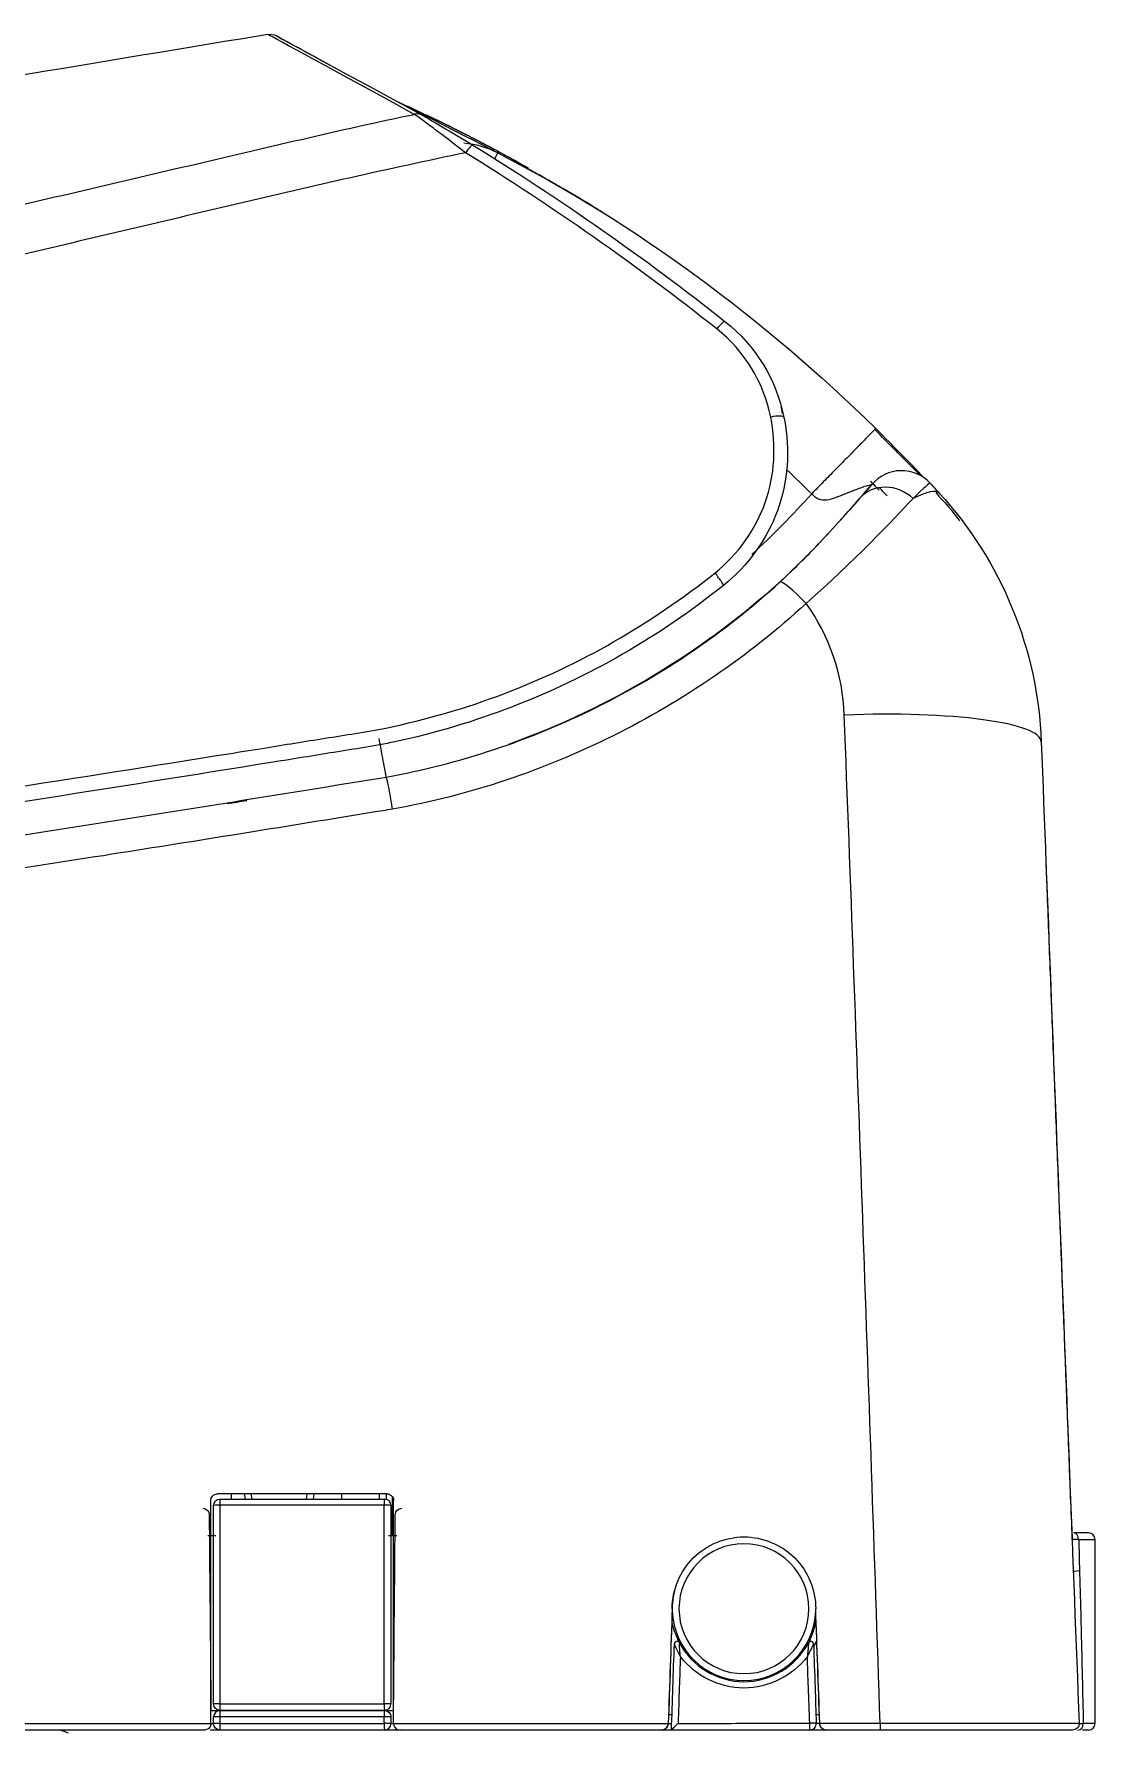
# Model space of a CAD drawing. Header units: millimetres. Extents: x 28 to 2364, y 8 to 1657.
# Drawn here: x 2013.1 to 2094.4, y 463.7 to 593.9 of the extents above; entities that cross this region are included whole.
import ezdxf

# ---------------------------------------------------------------- set-up
doc = ezdxf.new("R2010")
doc.units = ezdxf.units.MM
doc.layers.get('0').update_dxf_attribs({"linetype": 'CONTINUOUS'})

msp = doc.modelspace()

# ---------------------------------------------------------------- linework, layer by layer
for p, q in [((2048.44, 584.32), (2048.67, 584.76)), ((2085.92, 554.13), (2085.91, 554.15)), ((2029.31, 481.6), (2029.24, 482)), ((2029.74, 482), (2029.81, 481.6)), ((2033.99, 481.6), (2034.06, 482)), ((2034.57, 482), (2034.5, 481.6)), ((2039.6, 481.6), (2039.6, 482)), ((2040.1, 482), (2040.1, 481.58)), ((2040.6, 478.8), (2040.6, 481.74)), ((2026.43, 478.8), (2027.06, 478.8)), ((2040.28, 478.8), (2040.91, 478.8)), ((2093.94, 479), (2092.81, 479)), ((2093.19, 478.5), (2094.44, 478.5)), ((2094.44, 464.4), (2094.44, 478.5)), ((2026.67, 465.4), (2027.37, 465.4)), ((2027.17, 465.44), (2027.17, 465.4)), ((2039.97, 465.4), (2040.67, 465.4)), ((2040.17, 465.4), (2040.17, 465.44)), ((2061.75, 465.1), (2062.01, 465.1)), ((2073.05, 465.1), (2073.31, 465.1)), ((2027.37, 463.9), (2026.62, 463.9)), ((2026.67, 464.41), (2026.87, 464.41)), ((2041.17, 463.9), (2039.97, 463.9)), ((2040.47, 464.41), (2040.68, 464.41)), ((2061.72, 464.38), (2061.73, 464.38)), ((2073.34, 464.38), (2073.34, 464.38)), ((2073.84, 463.9), (2073.84, 463.9)), ((2093.94, 463.9), (2093.48, 463.9)), ((2094.44, 464.4), (2093.54, 464.4))]:
    msp.add_line(p, q)
at = {"extrusion": (0, 0, -1)}
msp.add_circle((-2067.53, 473.2), 4.98, dxfattribs=at)
for centre, radius, start, end in [((-2031.21, 592.86), 1, 80.626, 118.6364), ((-2031.21, 592.86), 1, 80.626, 118.6364), ((-2026.04, 480.4), 0.5, 90, 179.5), ((-2027.37, 481.1), 0.5, 0, 90), ((-2041.3, 480.4), 0.5, 0.5, 90), ((-2027.37, 465.9), 0.5, 270, 0), ((-2039.97, 464.9), 0.5, 90, 180), ((-2027.37, 464.4), 0.5, 270, 0), ((-2092.72, 464.4), 0.5, 177.7911, 270)]:
    msp.add_arc(centre, radius, start, end, dxfattribs=at)
for centre, radius, start, end in [((2039.97, 481.1), 0.5, 0, 90), ((2093.94, 478.5), 0.5, 0, 90), ((2067.53, 473.2), 5.5, 160.9087, 180), ((2067.53, 473.2), 5.5, 181.9884, 358.0115), ((2027.37, 464.9), 0.5, 90, 180), ((2039.97, 465.9), 0.5, 270, 0), ((2039.97, 464.4), 0.5, 270, 0), ((2093.94, 464.4), 0.5, 270, 0)]:
    msp.add_arc(centre, radius, start, end)
for centre, major_axis, ratio, start_param, end_param in [((2042.46, 586.75), (0.477, 0.879), 0.989612, 6.249764, 6.984389), ((2045.47, 578.53), (-3.24, -6.21), 0.993697, 3.14757, 3.540514), ((2046.22, 584.51), (0.524, 0.852), 0.165076, 6.276899, 7.646214), ((2065.48, 571.05), (0.62, 0.785), 0.174783, 6.274544, 7.690496), ((2069.61, 564.31), (0.981, 0.196), 0.214849, 0, 1.559721), ((2079.61, 557.41), (-2.35, 1.87), 0.999996, 4.56122, 6.247616), ((2078.68, 556.34), (2.26, -1.97), 0.884943, 1.539078, 3.142051), ((2071.42, 548.58), (-11.08, -10.11), 0.147772, 3.139023, 3.6316), ((2072.31, 549.67), (2.03, -2.21), 0.124386, 1.717241, 3.141259), ((2075.33, 539.06), (-14.99, -0.58), 0.175144, 3.141593, 4.712664), ((2027.37, 481.1), (0.5, 0), 0.058091, 1.590859, 3.141593), ((2027.37, 481.1), (0, -0.5), 0.020095, 3.141593, 4.654277), ((2039.97, 481.1), (0, -0.5), 0.018308, 3.141593, 4.652994), ((2039.97, 481.1), (0.5, 0), 0.05937, 0, 1.589073), ((2092.81, 478.5), (0, 0.5), 0.744685, 4.712389, 6.283185), ((2094.77, 476.1), (2, 0.08), 0.044758, 2.430281, 3.141593), ((2067.53, 473.2), (-0.1, 5.5), 0.999444, 4.679013, 4.694162), ((2062.4, 470.5), (0.199, -0.021), 0.999745, 0.590044, 3.21082), ((2072.66, 470.49), (-0.177, 0.093), 0.994992, 3.666408, 6.283185), ((2072.66, 470.5), (0.177, -0.093), 0.999995, 0.520138, 3.141596), ((2027.37, 465.9), (0.5, 0), 0.027987, 1.59261, 3.141593), ((2027.37, 464.9), (0.5, 0), 0.02601, 1.592756, 3.141593), ((2027.37, 465.9), (0, -0.5), 0.02182, 4.684405, 6.283185), ((2027.37, 464.9), (0, 0.5), 0.021966, 0, 1.544789), ((2039.97, 465.9), (0, -0.5), 0.020575, 4.682379, 6.283185), ((2039.97, 465.9), (0.5, 0), 0.030012, 0, 1.591363), ((2039.97, 464.9), (0, 0.5), 0.020754, 0, 1.542715), ((2039.97, 464.9), (0.5, 0), 0.028084, 0, 1.591544), ((2027.37, 464.4), (-0.5, 0), 0.025022, 4.734424, 6.283185), ((2027.37, 464.4), (0, -0.5), 0.02204, 4.68737, 6.283185), ((2039.97, 464.4), (-0.5, 0), 0.02712, 3.141593, 4.733228), ((2039.97, 464.4), (0, -0.5), 0.020845, 4.685272, 6.283185), ((2072.57, 464.4), (0, -0.5), 0.017765, 4.678028, 6.283185), ((2072.57, 464.4), (0.5, 0.017), 0.034958, 6.281542, 7.870526), ((2072.57, 464.4), (0, 0.5), 0.999999, 3.141593, 4.747257), ((2077.98, 464.4), (0, 0.5), 0.017256, 1.535009, 3.141593), ((2093.13, 464.4), (0, 0.5), 0.816913, 3.141593, 4.712389)]:
    msp.add_ellipse(centre, major_axis=major_axis, ratio=ratio, start_param=start_param, end_param=end_param)
for points, degree in [([(2031.04, 593.84), (2019.79, 591.99), (2008.54, 590.11), (1997.3, 588.21)], 3), ([(2031.04, 593.84), (2019.79, 591.99), (2008.54, 590.11), (1997.3, 588.21)], 3), ([(2042.26, 587.72), (2034.82, 591.81), (2031.04, 593.84), (2031.04, 593.84)], 3), ([(2031.69, 593.73), (2031.69, 593.73), (2035.45, 591.69), (2042.97, 587.61)], 3), ([(2033.87, 592.53), (2033.14, 592.93), (2032.42, 593.34), (2031.69, 593.73)], 3), ([(2035.69, 591.53), (2034.47, 592.2), (2033.87, 592.53), (2033.87, 592.53)], 3), ([(2040.96, 588.7), (2046.09, 586.39), (2051.02, 583.6)], 2), ([(2041.65, 588.36), (2042.74, 587.81), (2045.09, 586.62), (2048.67, 584.76)], 3), ([(2043.15, 587.69), (2045.98, 586.35), (2048.75, 584.85)], 2), ([(2065.44, 571.28), (2059.3, 576.15), (2052.88, 580.65), (2046.19, 584.77)], 3), ([(2046.75, 585.36), (2053.47, 581.23), (2059.92, 576.72), (2066.1, 571.83)], 3), ([(2048.67, 584.76), (2059.36, 579.26), (2069.05, 572.06), (2077.63, 563.64)], 3), ([(2049.64, 584.24), (2049.34, 584.39)], 1), ([(2049.9, 584.13), (2049.87, 584.15), (2049.83, 584.17), (2049.8, 584.18)], 3), ([(2066.1, 571.83), (2068.43, 569.99), (2070.01, 567.4), (2070.59, 564.5)], 3), ([(2069.58, 564.52), (2069.05, 567.19), (2067.59, 569.58), (2065.44, 571.28)], 3), ([(2072.72, 558.64), (2072.1, 559.26), (2071.46, 559.87), (2070.82, 560.47)], 3), ([(2068.13, 554), (2069.74, 555.46), (2071.26, 557.02), (2072.72, 558.64)], 3), ([(2076.42, 558.3), (2077.02, 559), (2077.33, 559.36), (2077.33, 559.36)], 3), ([(2077.22, 559.6), (2077.45, 559.37), (2077.68, 559.14), (2077.9, 558.91)], 3), ([(2077.9, 558.91), (2077.73, 559.08), (2077.56, 559.25), (2077.39, 559.43)], 3), ([(2081.81, 559.45), (2081.77, 559.5), (2081.32, 559.09), (2080.49, 558.27)], 3), ([(2081.81, 559.45), (2082.04, 559.2), (2082.27, 558.94), (2082.5, 558.69)], 3), ([(2082.23, 558.73), (2082.87, 558.04), (2083.49, 557.32), (2084.06, 556.57)], 3), ([(2080.49, 558.27), (2078.92, 556.63), (2075.94, 553.44), (2072.29, 550.24)], 3), ([(2073.42, 554.98), (2074.72, 556.35), (2075.74, 557.53), (2076.42, 558.3)], 3), ([(2070.28, 551.88), (2071.45, 552.95), (2072.5, 554.01), (2073.42, 554.98)], 3), ([(2075.22, 541.68), (2075.11, 544.76), (2074.09, 547.74), (2072.29, 550.24)], 3), ([(2077.97, 464.42), (2077.1, 490.33), (2076.19, 516.16), (2075.22, 541.68)], 3), ([(2090.32, 539.64), (2091.28, 514.79), (2092.25, 489.64), (2093.22, 464.42)], 3), ([(2027.92, 534.9), (2028.42, 534.98), (2028.92, 535.06), (2029.42, 535.14)], 3), ([(2090.67, 530.36), (2092.67, 478.55)], 1), ([(2040.17, 482), (2035.84, 482), (2031.5, 482), (2027.17, 482)], 3), ([(2028.25, 481.6), (2028.25, 481.73), (2028.25, 481.86), (2028.25, 482)], 3), ([(2036.69, 482), (2036.69, 481.87), (2036.69, 481.73), (2036.69, 481.6)], 3), ([(2026.67, 464.41), (2026.67, 470.11), (2026.67, 475.81), (2026.67, 481.5)], 3), ([(2026.87, 465.9), (2026.87, 470.98), (2026.87, 476.04), (2026.87, 481.1)], 3), ([(2027.36, 481.13), (2027.36, 476.06), (2027.36, 470.99), (2027.36, 465.91)], 3), ([(2027.37, 481.6), (2031.57, 481.6), (2035.77, 481.6), (2039.97, 481.6)], 3), ([(2039.96, 465.91), (2039.96, 470.99), (2039.96, 476.06), (2039.96, 481.13)], 3), ([(2040.47, 481.1), (2040.47, 476.04), (2040.47, 470.97), (2040.47, 465.9)], 3), ([(2040.67, 464.41), (2040.67, 470.11), (2040.67, 475.81), (2040.67, 481.5)], 3), ([(2093.19, 478.5), (2093.21, 477.7), (2093.23, 476.9), (2093.25, 476.1)], 3), ([(2062.03, 473.2), (2061.93, 470.27), (2061.83, 467.34), (2061.72, 464.41)], 3), ([(2062.03, 473.09), (2061.93, 470.19), (2061.83, 467.29), (2061.73, 464.38)], 3), ([(2073.34, 464.42), (2073.24, 467.34), (2073.13, 470.27), (2073.03, 473.2)], 3), ([(2073.34, 464.38), (2073.23, 467.29), (2073.13, 470.21), (2073.03, 473.12)], 3), ([(2062.24, 470.61), (2062.23, 470.6), (2062.22, 470.58)], 2), ([(2062.58, 470.59), (2062.58, 470.59)], 1), ([(2072.86, 470.5), (2072.86, 470.5), (2072.86, 470.5), (2072.86, 470.5)], 3), ([(2027.37, 465.4), (2031.57, 465.4), (2035.77, 465.4), (2039.97, 465.4)], 3), ([(2040.67, 465.4), (2040.67, 465.4), (2040.67, 465.4), (2040.67, 465.4)], 3), ([(2026.17, 463.9), (1994.03, 463.9), (1961.9, 463.9), (1929.77, 463.9)], 3), ([(2026.67, 464.41), (2026.67, 464.41), (2026.67, 464.4), (2026.67, 464.4)], 3), ([(2039.97, 463.9), (2035.77, 463.9), (2031.57, 463.9), (2027.37, 463.9)], 3), ([(2040.67, 464.4), (2040.67, 464.4), (2040.67, 464.41), (2040.67, 464.41)], 3), ([(2061.97, 463.9), (2061.72, 463.9), (2061.48, 463.9), (2061.23, 463.9)], 3), ([(2061.72, 464.41), (2061.81, 464.41), (2061.9, 464.41), (2061.99, 464.41)], 3), ([(2061.72, 464.41), (2061.72, 464.4), (2061.72, 464.39), (2061.72, 464.38)], 3), ([(2061.73, 464.38), (2061.73, 464.38), (2061.73, 464.38), (2061.73, 464.38)], 3), ([(2061.97, 463.9), (2061.97, 463.9), (2061.97, 463.9), (2061.97, 463.9)], 3), ([(2073.83, 463.9), (2073.41, 463.9), (2072.99, 463.9), (2072.57, 463.9)], 3), ([(2073.07, 464.42), (2073.16, 464.42), (2073.25, 464.42), (2073.35, 464.42)], 3), ([(2073.34, 464.38), (2073.34, 464.39), (2073.34, 464.4), (2073.34, 464.42)], 3), ([(2073.34, 464.38), (2073.34, 464.38)], 1), ([(2077.98, 463.9), (2076.6, 463.9), (2075.22, 463.9), (2073.84, 463.9)], 3)]:
    msp.add_open_spline(points, degree=degree)
for points, knots in [([(1564.38, 505.37), (1564.45, 505.39), (1565.11, 505.47), (1567.29, 505.72), (1568.81, 505.88), (1572.57, 506.29), (1574.82, 506.54), (1580.01, 507.1), (1582.95, 507.43), (1592.45, 508.46), (1599.74, 509.27), (1611.94, 510.66), (1616.21, 511.15), (1625.12, 512.18), (1629.79, 512.71), (1644.12, 514.37), (1654.11, 515.53), (1669.76, 517.44), (1675.09, 518.11), (1685.88, 519.46), (1691.38, 520.17), (1708.12, 522.44), (1719.4, 524.07), (1742.08, 527.44), (1753.48, 529.18), (1770.69, 531.97), (1776.43, 532.91), (1788, 534.93), (1793.8, 535.95), (1811.19, 539.05), (1822.8, 541.16), (1857.58, 547.64), (1880.74, 552.2), (1915.42, 559.41), (1926.97, 561.87), (1950.06, 566.84), (1961.6, 569.36), (1978.9, 573.19), (1984.66, 574.47), (1996.18, 577.09), (2001.94, 578.41), (2013.46, 581.09), (2019.21, 582.44), (2027.85, 584.46), (2030.72, 585.14), (2036.49, 586.47), (2039.37, 587.13), (2042.26, 587.72)], [0, 0, 0, 0, 0.03125, 0.03125, 0.0625, 0.0625, 0.09375, 0.09375, 0.125, 0.125, 0.1875, 0.1875, 0.21875, 0.21875, 0.25, 0.25, 0.3125, 0.3125, 0.34375, 0.34375, 0.375, 0.375, 0.4375, 0.4375, 0.5, 0.5, 0.53125, 0.53125, 0.5625, 0.5625, 0.625, 0.625, 0.75, 0.75, 0.8125, 0.8125, 0.875, 0.875, 0.90625, 0.90625, 0.9375, 0.9375, 0.96875, 0.96875, 0.984375, 0.984375, 1, 1, 1, 1]), ([(2046.19, 584.77), (2045.29, 585.47), (2044.42, 586.13), (2042.97, 587.22), (2042.39, 587.64), (2042.26, 587.72)], [0, 0, 0, 0, 0.5, 0.5, 1, 1, 1, 1]), ([(2042.97, 587.61), (2043.09, 587.54), (2043.69, 587.19), (2045.1, 586.36), (2045.91, 585.87), (2046.75, 585.36)], [0, 0, 0, 0, 0.5, 0.5, 1, 1, 1, 1]), ([(2046.19, 584.77), (2040.31, 583.56), (2034.46, 582.21), (2022.76, 579.46), (2016.91, 578.07), (2005.22, 575.33), (1999.37, 573.97), (1987.66, 571.29), (1981.8, 570), (1964.22, 566.11), (1952.5, 563.56), (1929.03, 558.53), (1917.28, 556.05), (1882.03, 548.8), (1858.48, 544.22), (1823.12, 537.74), (1811.32, 535.63), (1793.64, 532.54), (1787.75, 531.53), (1775.98, 529.54), (1770.15, 528.63), (1752.65, 525.89), (1741.06, 524.25), (1723.77, 521.72), (1718.02, 520.94), (1706.57, 519.36), (1700.87, 518.53), (1689.54, 517.09), (1683.96, 516.44), (1673, 515.1), (1667.58, 514.47), (1651.69, 512.63), (1641.55, 511.5), (1622.16, 509.36), (1613.05, 508.37), (1596.6, 506.59), (1589.24, 505.81), (1579.65, 504.79), (1576.68, 504.47), (1571.46, 503.91), (1569.19, 503.67), (1565.4, 503.24), (1563.86, 503.07), (1562.21, 502.85), (1561.77, 502.78), (1561.14, 502.68), (1560.95, 502.64), (1560.91, 502.62)], [0, 0, 0, 0, 0.03125, 0.03125, 0.0625, 0.0625, 0.09375, 0.09375, 0.125, 0.125, 0.1875, 0.1875, 0.25, 0.25, 0.375, 0.375, 0.4375, 0.4375, 0.46875, 0.46875, 0.5, 0.5, 0.5625, 0.5625, 0.59375, 0.59375, 0.625, 0.625, 0.65625, 0.65625, 0.6875, 0.6875, 0.75, 0.75, 0.8125, 0.8125, 0.875, 0.875, 0.90625, 0.90625, 0.9375, 0.9375, 0.96875, 0.96875, 0.984375, 0.984375, 1, 1, 1, 1]), ([(2049.77, 584.2), (2049.86, 584.15), (2050.14, 584), (2050.66, 583.72), (2050.74, 583.68), (2050.82, 583.63)], [0, 0, 0, 0, 0.849947, 0.849947, 1, 1, 1, 1]), ([(2057.24, 579.86), (2056.85, 580.1), (2056.46, 580.35), (2055.27, 581.08), (2054.46, 581.56), (2053.24, 582.27), (2052.84, 582.5), (2052.05, 582.95), (2051.67, 583.16), (2051.08, 583.48), (2050.89, 583.59), (2050.81, 583.63), (2050.79, 583.64), (2050.7, 583.69), (2050.64, 583.72), (2050.46, 583.82), (2050.35, 583.88), (2050.18, 583.98), (2050.12, 584.01), (2050.01, 584.07), (2049.95, 584.1), (2049.9, 584.13)], [0, 0, 0, 0, 0.058214, 0.058214, 0.175937, 0.175937, 0.234799, 0.234799, 0.293661, 0.293661, 0.352522, 0.352522, 0.411384, 0.411384, 0.529107, 0.529107, 0.764554, 0.764554, 0.882277, 0.882277, 1, 1, 1, 1]), ([(2070.48, 564.8), (2070.47, 564.82), (2070.47, 564.84), (2070.46, 565.02), (2070.43, 565.18), (2070.39, 565.34), (2070.39, 565.34), (2070.39, 565.34)], [0, 0, 0, 0, 0.121255, 0.121255, 0.986189, 0.986189, 1, 1, 1, 1]), ([(2065.3, 552.57), (2067.08, 553.99), (2068.42, 555.89), (2069.9, 560.06), (2070.01, 562.34), (2069.58, 564.52)], [0, 0, 0, 0, 0.5, 0.5, 1, 1, 1, 1]), ([(2070.63, 564.31), (2071.08, 562.01), (2070.9, 559.55), (2069.28, 555.12), (2067.84, 553.12), (2065.95, 551.61)], [0, 0, 0, 0, 0.5, 0.5, 1, 1, 1, 1]), ([(2070.59, 564.5), (2070.6, 564.44), (2070.61, 564.37), (2070.63, 564.31), (2070.63, 564.31), (2070.63, 564.31)], [0, 0, 0, 0, 0.999706, 0.999706, 1, 1, 1, 1]), ([(2080.72, 560.38), (2080.69, 560.41), (2080.59, 560.51), (2080.32, 560.78), (2079.84, 561.26), (2078.91, 562.2), (2078.11, 563), (2077.55, 563.56)], [0, 0, 0, 0, 0.096001, 0.2358, 0.404281, 0.628279, 1, 1, 1, 1]), ([(2081.19, 560.02), (2081.02, 560.2), (2080.77, 560.46), (2080.09, 561.17), (2079.78, 561.48), (2078.94, 562.33), (2078.42, 562.86), (2077.63, 563.64)], [0, 0, 0, 0, 0.472713, 0.472713, 0.736356, 0.736356, 1, 1, 1, 1]), ([(2080.98, 560.11), (2080.97, 560.13), (2080.92, 560.19), (2080.79, 560.31), (2080.72, 560.38)], [0, 0, 0, 0, 0.578414, 1, 1, 1, 1]), ([(2077.3, 559.32), (2074.89, 556.51), (2072.41, 553.77), (2066.92, 548.9), (2063.93, 546.71), (2057.17, 542.62), (2053.4, 540.83), (2049.48, 539.44)], [0, 0, 0, 0, 0.319874, 0.319874, 0.639748, 0.639748, 1, 1, 1, 1]), ([(2077.3, 559.32), (2077.28, 559.32), (2077.25, 559.31), (2076.99, 559.25), (2076.58, 559.13), (2075.98, 558.91), (2075.27, 558.63), (2074.56, 558.33), (2073.91, 558.13), (2073.36, 558.14), (2072.97, 558.37), (2072.81, 558.55), (2072.72, 558.64)], [0, 0, 0, 0, 0.090162, 0.180501, 0.276022, 0.395586, 0.546152, 0.673829, 0.786543, 0.883621, 0.936595, 1, 1, 1, 1]), ([(2077.33, 559.36), (2077.32, 559.35), (2077.31, 559.34), (2077.3, 559.33), (2077.3, 559.33), (2077.3, 559.32)], [0, 0, 0, 0, 0.60855, 0.60855, 1, 1, 1, 1]), ([(2078.5, 558.48), (2078.4, 558.59), (2078.21, 558.79), (2078, 559.01), (2077.9, 559.11)], [0, 0, 0, 0, 0.564215, 1, 1, 1, 1]), ([(2082.5, 558.69), (2084.89, 556.07), (2086.76, 553.13), (2089.44, 546.59), (2090.18, 543.17), (2090.32, 539.64)], [0, 0, 0, 0, 0.5, 0.5, 1, 1, 1, 1]), ([(2028.03, 538.72), (2028.94, 538.87), (2029.85, 539.01), (2032.32, 539.41), (2033.87, 539.66), (2036.98, 540.16), (2038.55, 540.37), (2043.17, 541.33), (2046.21, 542.21), (2054.97, 545.54), (2060.4, 548.66), (2065.3, 552.57)], [0, 0, 0, 0, 0.068034, 0.068034, 0.184529, 0.184529, 0.301025, 0.301025, 0.534017, 0.534017, 1, 1, 1, 1]), ([(2065.95, 551.61), (2065.96, 551.62), (2065.96, 551.64), (2065.93, 551.71), (2065.9, 551.76), (2065.83, 551.88), (2065.78, 551.95), (2065.67, 552.11), (2065.6, 552.19), (2065.5, 552.33), (2065.46, 552.39), (2065.38, 552.49), (2065.34, 552.53), (2065.3, 552.57)], [0, 0, 0, 0, 0.195319, 0.195319, 0.390637, 0.390637, 0.585956, 0.585956, 0.781274, 0.781274, 0.900728, 0.900728, 1, 1, 1, 1]), ([(2065.95, 551.61), (2061.05, 547.7), (2055.61, 544.57), (2046.87, 541.2), (2043.84, 540.29), (2039.22, 539.3), (2037.66, 539.08), (2034.55, 538.57), (2033, 538.32), (2019, 536.07), (2006.56, 534.13), (1981.67, 530.37), (1969.21, 528.55), (1944.29, 525.02), (1931.82, 523.32), (1894.4, 518.38), (1869.45, 515.33), (1832.02, 511.11), (1819.54, 509.76), (1800.82, 507.83), (1794.58, 507.2), (1782.11, 505.98), (1775.89, 505.38), (1763.53, 504.22), (1757.37, 503.66), (1748.12, 502.83), (1745.04, 502.56), (1738.89, 502.03), (1735.83, 501.77), (1726.7, 501), (1720.58, 500.49), (1711.48, 499.77), (1708.45, 499.53), (1702.47, 499.07), (1699.49, 498.84), (1693.5, 498.39), (1690.49, 498.17), (1684.59, 497.74), (1681.71, 497.53), (1673.13, 496.92), (1667.4, 496.53), (1650.73, 495.42), (1640.1, 494.76), (1624.86, 493.87), (1619.89, 493.59), (1610.39, 493.07), (1605.84, 492.83), (1597.19, 492.38), (1593.1, 492.18), (1585.4, 491.81), (1581.79, 491.64), (1571.95, 491.19), (1566.62, 490.96), (1560.94, 490.73), (1559.42, 490.67), (1557.36, 490.58), (1556.81, 490.56), (1556.82, 490.56)], [0, 0, 0, 0, 0.03125, 0.03125, 0.046875, 0.046875, 0.054688, 0.054688, 0.0625, 0.0625, 0.125, 0.125, 0.1875, 0.1875, 0.25, 0.25, 0.375, 0.375, 0.4375, 0.4375, 0.46875, 0.46875, 0.5, 0.5, 0.53125, 0.53125, 0.546875, 0.546875, 0.5625, 0.5625, 0.59375, 0.59375, 0.609375, 0.609375, 0.625, 0.625, 0.640625, 0.640625, 0.65625, 0.65625, 0.6875, 0.6875, 0.75, 0.75, 0.78125, 0.78125, 0.8125, 0.8125, 0.84375, 0.84375, 0.875, 0.875, 0.9375, 0.9375, 0.96875, 0.96875, 1, 1, 1, 1]), ([(2040.11, 536.93), (2042.89, 537.43), (2045.7, 538.15), (2051.06, 539.94), (2053.67, 541.01), (2061.29, 544.79), (2066.08, 548.02), (2070.28, 551.88)], [0, 0, 0, 0, 0.25, 0.25, 0.5, 0.5, 1, 1, 1, 1]), ([(2072.29, 550.24), (2067.88, 546.17), (2062.85, 542.76), (2052.17, 537.44), (2046.54, 535.54), (2040.59, 534.47)], [0, 0, 0, 0, 0.5, 0.5, 1, 1, 1, 1]), ([(2040.11, 536.93), (2040.11, 536.95), (2040.1, 536.99), (2040.05, 537.29), (2039.95, 537.81), (2039.79, 538.66), (2039.65, 539.44), (2039.57, 539.89)], [0, 0, 0, 0, 0.160962, 0.327978, 0.501049, 0.7112, 1, 1, 1, 1]), ([(1557.64, 492.07), (1558.67, 492.12), (1560.1, 492.18), (1565.66, 492.42), (1570.99, 492.64), (1580.82, 493.09), (1584.43, 493.25), (1592.12, 493.62), (1596.22, 493.82), (1604.86, 494.25), (1609.41, 494.49), (1618.91, 495), (1623.88, 495.28), (1639.13, 496.15), (1649.77, 496.8), (1666.47, 497.9), (1672.19, 498.28), (1680.79, 498.88), (1683.67, 499.09), (1689.58, 499.51), (1692.59, 499.72), (1698.59, 500.16), (1701.58, 500.39), (1707.57, 500.86), (1710.6, 501.09), (1719.72, 501.81), (1725.85, 502.3), (1734.99, 503.07), (1738.05, 503.33), (1744.19, 503.85), (1747.28, 504.11), (1756.52, 504.92), (1762.68, 505.48), (1771.94, 506.33), (1775.03, 506.62), (1781.24, 507.21), (1784.35, 507.51), (1793.68, 508.42), (1799.9, 509.04), (1818.58, 510.96), (1831.05, 512.29), (1868.54, 516.5), (1893.53, 519.54), (1931.01, 524.46), (1943.5, 526.15), (1968.46, 529.67), (1980.93, 531.48), (2004.95, 535.09), (2016.49, 536.88), (2028.03, 538.72)], [0, 0, 0, 0, 0.032712, 0.032712, 0.102166, 0.102166, 0.136893, 0.136893, 0.17162, 0.17162, 0.206347, 0.206347, 0.241074, 0.241074, 0.310528, 0.310528, 0.345255, 0.345255, 0.362619, 0.362619, 0.379983, 0.379983, 0.397346, 0.397346, 0.41471, 0.41471, 0.449437, 0.449437, 0.4668, 0.4668, 0.484164, 0.484164, 0.518891, 0.518891, 0.536254, 0.536254, 0.553618, 0.553618, 0.588345, 0.588345, 0.657799, 0.657799, 0.796708, 0.796708, 0.866162, 0.866162, 0.935616, 0.935616, 1, 1, 1, 1]), ([(1998.54, 530.39), (1998.54, 530.39), (1998.54, 530.39), (2005.47, 531.44), (2012.4, 532.51), (2026.26, 534.69), (2033.19, 535.81), (2040.11, 536.93)], [0, 0, 0, 0, 0.000001, 0.000001, 0.499909, 0.499909, 1, 1, 1, 1]), ([(2040.59, 534.47), (2040.55, 534.69), (2040.48, 535.13), (2040.37, 535.74), (2040.27, 536.3), (2040.16, 536.81), (2040.13, 536.89), (2040.11, 536.93)], [0, 0, 0, 0, 0.159565, 0.32651, 0.500833, 0.710891, 1, 1, 1, 1]), ([(2040.59, 534.47), (2040.09, 534.39), (2039.6, 534.31), (2032.65, 533.18), (2026.19, 532.13), (2012.79, 530.02), (2005.84, 528.95), (1998.9, 527.9)], [0, 0, 0, 0, 0.035538, 0.035538, 0.500613, 0.500613, 1, 1, 1, 1]), ([(2026.67, 481.5), (2026.67, 481.55), (2026.68, 481.61), (2026.72, 481.72), (2026.75, 481.77), (2026.82, 481.85), (2026.86, 481.89), (2026.95, 481.95), (2027.01, 481.97), (2027.1, 481.99), (2027.13, 482), (2027.17, 482)], [0, 0, 0, 0, 0.215258, 0.215258, 0.430535, 0.430535, 0.645524, 0.645524, 0.860126, 0.860126, 1, 1, 1, 1]), ([(2040.17, 482), (2040.23, 482), (2040.28, 481.99), (2040.39, 481.95), (2040.44, 481.92), (2040.53, 481.85), (2040.56, 481.81), (2040.62, 481.72), (2040.65, 481.66), (2040.67, 481.57), (2040.67, 481.54), (2040.67, 481.5)], [0, 0, 0, 0, 0.214585, 0.214585, 0.429151, 0.429151, 0.644014, 0.644014, 0.859285, 0.859285, 1, 1, 1, 1]), ([(2039.96, 481.13), (2039.63, 481.13), (2039.3, 481.13), (2037.63, 481.13), (2036.3, 481.13), (2032.43, 481.13), (2029.89, 481.13), (2027.36, 481.13)], [0, 0, 0, 0, 0.079345, 0.079345, 0.396724, 0.396724, 1, 1, 1, 1]), ([(2026.54, 480.4), (2026.56, 477.9), (2026.58, 475.4), (2026.61, 472.57), (2026.61, 472.24), (2026.63, 470.57), (2026.64, 469.24), (2026.66, 467.07), (2026.66, 466.23), (2026.67, 465.4)], [0, 0, 0, 0, 0.499893, 0.499893, 0.566513, 0.566513, 0.832996, 0.832996, 1, 1, 1, 1]), ([(2040.67, 465.4), (2040.68, 466.23), (2040.69, 467.07), (2040.7, 469.24), (2040.72, 470.57), (2040.73, 472.24), (2040.73, 472.57), (2040.76, 475.4), (2040.78, 477.9), (2040.8, 480.4)], [0, 0, 0, 0, 0.167025, 0.167025, 0.433491, 0.433491, 0.500107, 0.500107, 1, 1, 1, 1]), ([(2062.03, 473.2), (2062.03, 474.65), (2062.63, 476.07), (2064.66, 478.1), (2066.09, 478.7), (2068.96, 478.7), (2070.39, 478.12), (2072.45, 476.06), (2073.03, 474.65), (2073.03, 473.2)], [0, 0, 0, 0, 0.25, 0.25, 0.5, 0.5, 0.75, 0.75, 1, 1, 1, 1]), ([(2093.19, 478.5), (2093.03, 478.5), (2092.89, 478.51), (2092.72, 478.51), (2092.67, 478.51), (2092.67, 478.52)], [0, 0, 0, 0, 0.499259, 0.499259, 1, 1, 1, 1]), ([(2093.25, 476.1), (2093.3, 474.56), (2093.34, 473.02), (2093.43, 469.11), (2093.49, 466.76), (2093.54, 464.4)], [0, 0, 0, 0, 0.395718, 0.395718, 1, 1, 1, 1]), ([(2062.24, 471.38), (2062.17, 471.6), (2062.08, 471.87), (2062.03, 472.16), (2062.02, 472.21)], [0, 0, 0, 0, 0.810798, 1, 1, 1, 1]), ([(2062.24, 471.38), (2062.29, 471.24), (2062.39, 470.97), (2062.52, 470.71), (2062.58, 470.58)], [0, 0, 0, 0, 0.506214, 1, 1, 1, 1]), ([(2072.48, 470.58), (2072.54, 470.7), (2072.61, 470.83), (2072.72, 471.09), (2072.77, 471.22), (2072.82, 471.36), (2072.82, 471.36), (2072.93, 471.67), (2073.01, 471.98), (2073.06, 472.31)], [0, 0, 0, 0, 0.228515, 0.228515, 0.463892, 0.463892, 0.464375, 0.464375, 1, 1, 1, 1]), ([(2061.97, 463.9), (2062.01, 464.99), (2062.05, 466.09), (2062.12, 468.29), (2062.16, 469.4), (2062.2, 470.5)], [0, 0, 0, 0, 0.497352, 0.497352, 1, 1, 1, 1]), ([(2062.66, 469.54), (2062.66, 469.54), (2062.66, 469.54), (2062.65, 469.55), (2062.65, 469.55), (2062.65, 469.56), (2062.64, 469.56), (2062.63, 469.58), (2062.63, 469.6), (2062.6, 469.65), (2062.58, 469.69), (2062.49, 469.86), (2062.42, 470), (2062.31, 470.23), (2062.27, 470.33), (2062.23, 470.43), (2062.22, 470.45), (2062.21, 470.48), (2062.21, 470.49), (2062.2, 470.5), (2062.2, 470.5), (2062.2, 470.5)], [0, 0, 0, 0, 0.003878, 0.003878, 0.011119, 0.011119, 0.027004, 0.027004, 0.065732, 0.065732, 0.163701, 0.163701, 0.538138, 0.538138, 0.817313, 0.817313, 0.906373, 0.906373, 0.957267, 0.957267, 1, 1, 1, 1]), ([(2062.58, 470.59), (2063.53, 468.78), (2065.49, 467.6), (2069.56, 467.6), (2071.53, 468.78), (2072.48, 470.59)], [0, 0, 0, 0, 0.5, 0.5, 1, 1, 1, 1]), ([(2062.66, 469.54), (2062.66, 469.54), (2062.66, 469.54), (2062.66, 469.55), (2062.66, 469.55), (2062.65, 469.57), (2062.65, 469.58), (2062.65, 469.61), (2062.65, 469.63), (2062.63, 469.84), (2062.61, 470.02), (2062.59, 470.3), (2062.58, 470.41), (2062.58, 470.51), (2062.58, 470.54), (2062.58, 470.57), (2062.58, 470.58), (2062.58, 470.59), (2062.58, 470.59), (2062.58, 470.59)], [0, 0, 0, 0, 0.003909, 0.003909, 0.014628, 0.014628, 0.035878, 0.035878, 0.089986, 0.089986, 0.539978, 0.539978, 0.817102, 0.817102, 0.905899, 0.905899, 0.956959, 0.956959, 1, 1, 1, 1]), ([(2072.48, 470.59), (2072.48, 470.59), (2072.48, 470.58), (2072.48, 470.57), (2072.48, 470.56), (2072.48, 470.52), (2072.47, 470.48), (2072.46, 470.32), (2072.45, 470.19), (2072.44, 470.03), (2072.43, 470), (2072.42, 469.88), (2072.41, 469.78), (2072.4, 469.65), (2072.4, 469.62), (2072.39, 469.58), (2072.39, 469.57), (2072.39, 469.56), (2072.39, 469.55), (2072.39, 469.54), (2072.39, 469.54), (2072.39, 469.54)], [0, 0, 0, 0, 0.046397, 0.046397, 0.103822, 0.103822, 0.236748, 0.236748, 0.578956, 0.578956, 0.647697, 0.647697, 0.892747, 0.892747, 0.957606, 0.957606, 0.982747, 0.982747, 0.99605, 0.99605, 1, 1, 1, 1]), ([(2072.86, 470.5), (2072.86, 470.5), (2072.86, 470.5), (2072.85, 470.48), (2072.85, 470.47), (2072.83, 470.43), (2072.81, 470.4), (2072.73, 470.23), (2072.66, 470.08), (2072.55, 469.85), (2072.51, 469.77), (2072.45, 469.65), (2072.43, 469.63), (2072.41, 469.59), (2072.41, 469.58), (2072.4, 469.56), (2072.39, 469.55), (2072.39, 469.54), (2072.39, 469.54), (2072.39, 469.54)], [0, 0, 0, 0, 0.045842, 0.045842, 0.102848, 0.102848, 0.235734, 0.235734, 0.649561, 0.649561, 0.872796, 0.872796, 0.948338, 0.948338, 0.978746, 0.978746, 0.996103, 0.996103, 1, 1, 1, 1]), ([(2073.11, 470.78), (2073.11, 470.78), (2073.11, 470.78), (2073.04, 470.61), (2072.95, 470.44), (2072.86, 470.28)], [0, 0, 0, 0, 0.005669, 0.005669, 1, 1, 1, 1]), ([(2072.86, 470.5), (2072.9, 469.39), (2072.94, 468.29), (2073.01, 466.26), (2073.04, 465.34), (2073.07, 464.42)], [0, 0, 0, 0, 0.545729, 0.545729, 1, 1, 1, 1]), ([(2062.66, 469.54), (2062.63, 468.75), (2062.6, 467.97), (2062.54, 466.26), (2062.51, 465.34), (2062.48, 464.41)], [0, 0, 0, 0, 0.459626, 0.459626, 1, 1, 1, 1]), ([(2072.39, 469.54), (2071.24, 468.03), (2069.41, 467.12), (2065.64, 467.12), (2063.8, 468.03), (2062.66, 469.54)], [0, 0, 0, 0, 0.5, 0.5, 1, 1, 1, 1]), ([(2072.57, 464.42), (2072.53, 465.34), (2072.5, 466.26), (2072.44, 467.97), (2072.41, 468.76), (2072.39, 469.54)], [0, 0, 0, 0, 0.539894, 0.539894, 1, 1, 1, 1]), ([(2026.87, 464.4), (2026.87, 464.48), (2026.87, 464.56), (2026.87, 464.72), (2026.87, 464.81), (2026.87, 464.9)], [0, 0, 0, 0, 0.475152, 0.475152, 1, 1, 1, 1]), ([(2027.36, 465.91), (2029.46, 465.91), (2031.57, 465.91), (2035.77, 465.91), (2037.86, 465.91), (2039.96, 465.91)], [0, 0, 0, 0, 0.500868, 0.500868, 1, 1, 1, 1]), ([(2039.96, 464.91), (2039.63, 464.91), (2039.29, 464.91), (2037.63, 464.91), (2036.29, 464.91), (2032.43, 464.91), (2029.89, 464.91), (2027.36, 464.91)], [0, 0, 0, 0, 0.079343, 0.079343, 0.396716, 0.396716, 1, 1, 1, 1]), ([(2027.36, 464.91), (2027.36, 464.82), (2027.36, 464.74), (2027.36, 464.57), (2027.36, 464.49), (2027.36, 464.41)], [0, 0, 0, 0, 0.524848, 0.524848, 1, 1, 1, 1]), ([(2039.97, 465.4), (2037.87, 465.4), (2035.78, 465.4), (2031.58, 465.4), (2029.47, 465.4), (2027.37, 465.4)], [0, 0, 0, 0, 0.499132, 0.499132, 1, 1, 1, 1]), ([(2039.96, 464.41), (2039.96, 464.49), (2039.96, 464.57), (2039.96, 464.74), (2039.96, 464.82), (2039.96, 464.91)], [0, 0, 0, 0, 0.471787, 0.471787, 1, 1, 1, 1]), ([(2040.47, 464.9), (2040.47, 464.81), (2040.47, 464.72), (2040.47, 464.56), (2040.47, 464.48), (2040.47, 464.4)], [0, 0, 0, 0, 0.528213, 0.528213, 1, 1, 1, 1]), ([(1929.76, 464.41), (1930.09, 464.41), (1930.42, 464.41), (1932.09, 464.41), (1933.42, 464.41), (1940.09, 464.41), (1945.42, 464.41), (1972.07, 464.41), (1993.4, 464.41), (2018.71, 464.41), (2022.69, 464.41), (2026.67, 464.41)], [0, 0, 0, 0, 0.010315, 0.010315, 0.051574, 0.051574, 0.216609, 0.216609, 0.876758, 0.876758, 1, 1, 1, 1]), ([(2015.17, 463.89), (2015.36, 463.83), (2015.5, 463.78), (2015.7, 463.7), (2015.75, 463.67), (2015.72, 463.67), (2015.71, 463.67), (2015.7, 463.67)], [0, 0, 0, 0, 0.417508, 0.417508, 0.901247, 0.901247, 1, 1, 1, 1]), ([(2026.67, 464.4), (2026.67, 464.35), (2026.66, 464.31), (2026.64, 464.23), (2026.63, 464.19), (2026.58, 464.11), (2026.55, 464.06), (2026.46, 463.98), (2026.4, 463.95), (2026.29, 463.91), (2026.23, 463.9), (2026.17, 463.9), (2026.17, 463.9), (2026.17, 463.9)], [0, 0, 0, 0, 0.138061, 0.138061, 0.274948, 0.274948, 0.470226, 0.470226, 0.744912, 0.744912, 0.995332, 0.995332, 1, 1, 1, 1]), ([(2027.36, 464.41), (2027.69, 464.41), (2028.03, 464.41), (2029.69, 464.41), (2031.03, 464.41), (2034.89, 464.41), (2037.43, 464.41), (2039.96, 464.41)], [0, 0, 0, 0, 0.079343, 0.079343, 0.396715, 0.396715, 1, 1, 1, 1]), ([(2040.67, 464.41), (2044.18, 464.41), (2047.68, 464.41), (2054.7, 464.41), (2058.21, 464.41), (2061.72, 464.41)], [0, 0, 0, 0, 0.499589, 0.499589, 1, 1, 1, 1]), ([(2040.67, 464.4), (2040.67, 464.35), (2040.68, 464.31), (2040.7, 464.23), (2040.72, 464.19), (2040.76, 464.1), (2040.8, 464.06), (2040.89, 463.98), (2040.95, 463.95), (2041.06, 463.91), (2041.11, 463.9), (2041.17, 463.9), (2041.17, 463.9), (2041.17, 463.9)], [0, 0, 0, 0, 0.141712, 0.141712, 0.282291, 0.282291, 0.479936, 0.479936, 0.752452, 0.752452, 0.995268, 0.995268, 1, 1, 1, 1]), ([(2061.22, 463.9), (2057.88, 463.9), (2054.54, 463.9), (2047.86, 463.9), (2044.51, 463.9), (2041.17, 463.9)], [0, 0, 0, 0, 0.499939, 0.499939, 1, 1, 1, 1]), ([(2061.72, 464.38), (2061.72, 464.34), (2061.71, 464.29), (2061.69, 464.21), (2061.67, 464.17), (2061.62, 464.09), (2061.58, 464.05), (2061.49, 463.97), (2061.43, 463.94), (2061.32, 463.91), (2061.27, 463.9), (2061.23, 463.9), (2061.22, 463.9), (2061.22, 463.9)], [0, 0, 0, 0, 0.144178, 0.144178, 0.286976, 0.286976, 0.495818, 0.495818, 0.788302, 0.788302, 0.995236, 0.995236, 1, 1, 1, 1]), ([(2061.23, 463.9), (2061.23, 463.9), (2061.23, 463.9), (2061.28, 463.9), (2061.32, 463.9), (2061.43, 463.94), (2061.49, 463.97), (2061.58, 464.04), (2061.62, 464.08), (2061.67, 464.17), (2061.69, 464.21), (2061.72, 464.29), (2061.73, 464.34), (2061.73, 464.38)], [0, 0, 0, 0, 0.004817, 0.004817, 0.207074, 0.207074, 0.49687, 0.49687, 0.707197, 0.707197, 0.852929, 0.852929, 1, 1, 1, 1]), ([(2062.48, 464.41), (2062.48, 464.41), (2062.48, 464.41), (2062.42, 464.36), (2062.37, 464.31), (2062.26, 464.2), (2062.19, 464.14), (2062.1, 464.04), (2062.06, 464), (2062.02, 463.95), (2062, 463.94), (2061.98, 463.91), (2061.97, 463.9), (2061.97, 463.9)], [0, 0, 0, 0, 0.004698, 0.004698, 0.23513, 0.23513, 0.519964, 0.519964, 0.721464, 0.721464, 0.860083, 0.860083, 1, 1, 1, 1]), ([(2072.57, 463.9), (2070.9, 463.9), (2069.22, 463.9), (2065.68, 463.9), (2063.83, 463.9), (2061.97, 463.9)], [0, 0, 0, 0, 0.474691, 0.474691, 1, 1, 1, 1]), ([(2062.48, 464.41), (2064.16, 464.41), (2065.85, 464.41), (2069.21, 464.42), (2070.89, 464.42), (2072.57, 464.42)], [0, 0, 0, 0, 0.500943, 0.500943, 1, 1, 1, 1]), ([(2073.34, 464.42), (2073.5, 464.42), (2073.67, 464.42), (2074.16, 464.42), (2074.5, 464.42), (2075.88, 464.42), (2076.92, 464.42), (2077.97, 464.42)], [0, 0, 0, 0, 0.106122, 0.106122, 0.322, 0.322, 1, 1, 1, 1]), ([(2073.84, 463.9), (2073.83, 463.9), (2073.83, 463.9), (2073.79, 463.9), (2073.74, 463.91), (2073.63, 463.94), (2073.57, 463.97), (2073.48, 464.05), (2073.44, 464.09), (2073.39, 464.17), (2073.37, 464.21), (2073.34, 464.29), (2073.34, 464.34), (2073.34, 464.38)], [0, 0, 0, 0, 0.004762, 0.004762, 0.211898, 0.211898, 0.504532, 0.504532, 0.71331, 0.71331, 0.855964, 0.855964, 1, 1, 1, 1]), ([(2073.84, 463.9), (2073.84, 463.9), (2073.84, 463.9), (2073.79, 463.9), (2073.75, 463.9), (2073.64, 463.94), (2073.58, 463.97), (2073.48, 464.04), (2073.44, 464.08), (2073.39, 464.17), (2073.37, 464.21), (2073.35, 464.29), (2073.34, 464.34), (2073.34, 464.38)], [0, 0, 0, 0, 0.004819, 0.004819, 0.206828, 0.206828, 0.496494, 0.496494, 0.706896, 0.706896, 0.85278, 0.85278, 1, 1, 1, 1]), ([(2077.97, 464.42), (2081.97, 464.42), (2085.91, 464.42), (2091.55, 464.42), (2093.22, 464.42), (2093.22, 464.42)], [0, 0, 0, 0, 0.5, 0.5, 1, 1, 1, 1]), ([(2092.72, 463.9), (2092.72, 463.9), (2091.11, 463.9), (2085.67, 463.9), (2081.85, 463.9), (2077.98, 463.9)], [0, 0, 0, 0, 0.5, 0.5, 1, 1, 1, 1]), ([(2093.17, 464.41), (2093.17, 464.41), (2093.19, 464.41), (2093.27, 464.41), (2093.36, 464.4), (2093.5, 464.4), (2093.52, 464.4), (2093.54, 464.4)], [0, 0, 0, 0, 0.361893, 0.361893, 0.908628, 0.908628, 1, 1, 1, 1])]:
    msp.add_open_spline(points, degree=3, knots=knots)
msp.add_rational_spline([(2077.63, 563.64), (2077.64, 563.65), (2072.72, 558.64)], [1, 0.706179602802, 1], degree=2)

doc.saveas('drawing.dxf')
